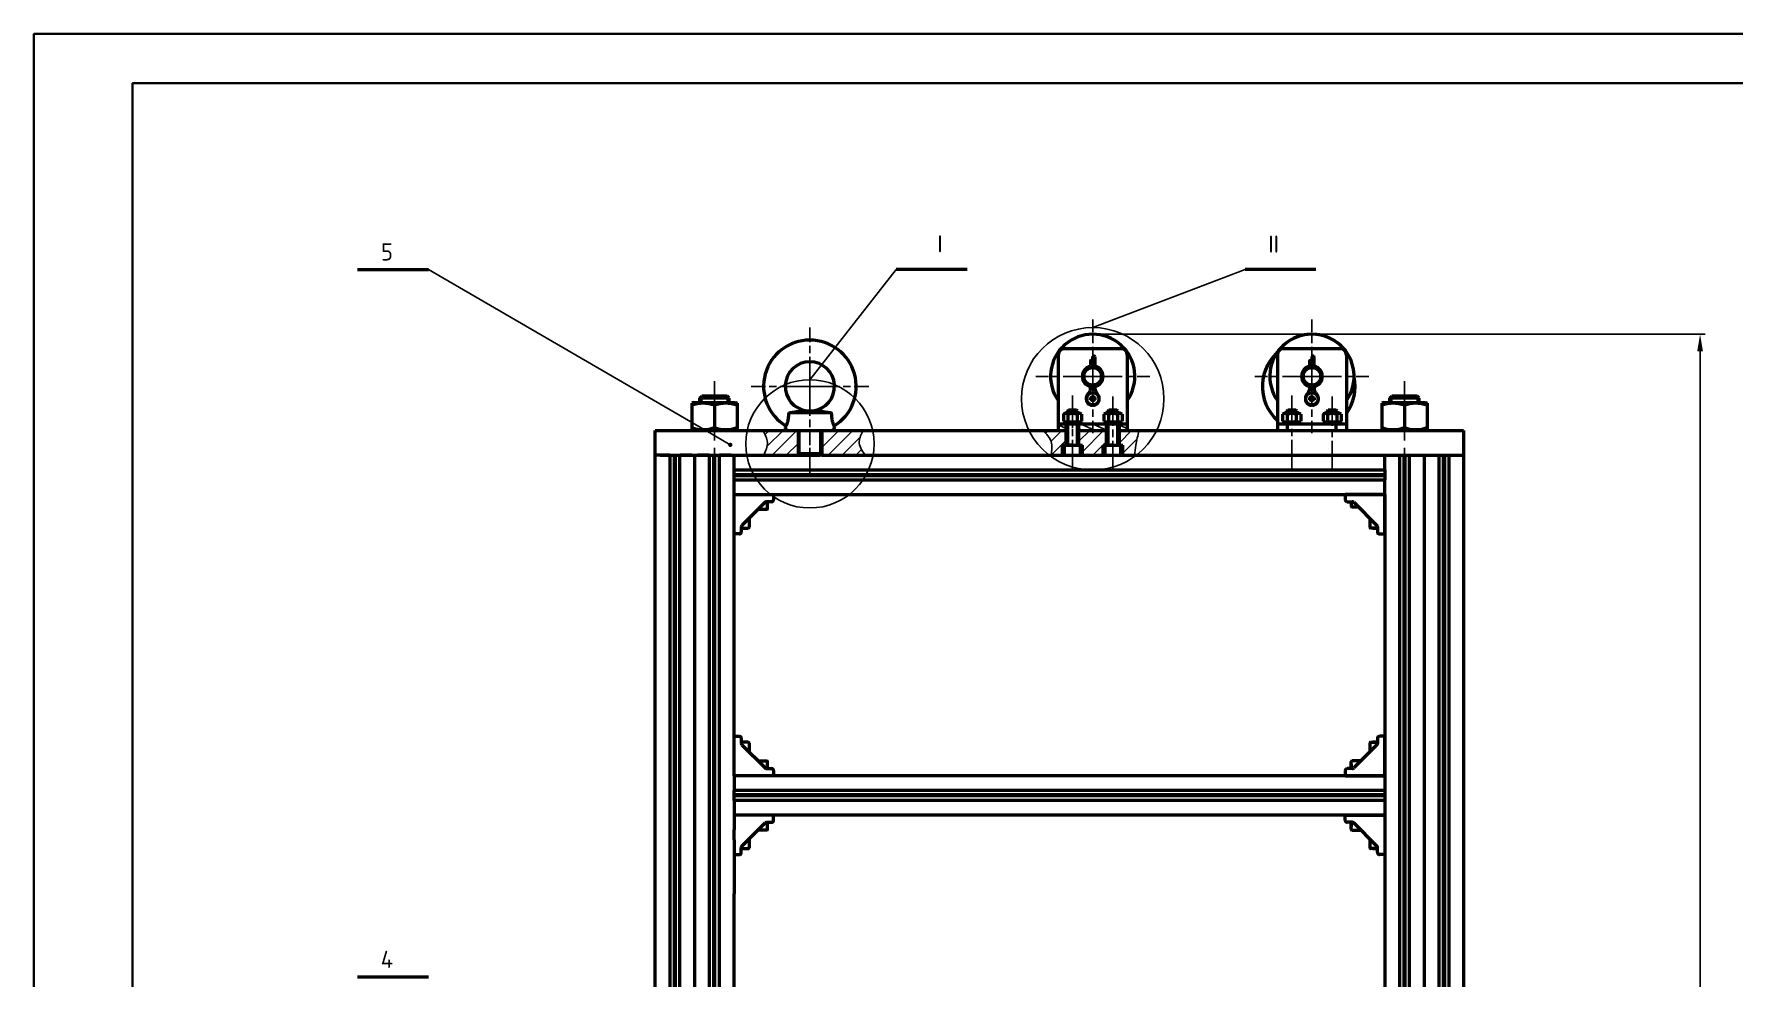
# Model space of a CAD drawing. Header units: millimetres. Extents: x 32504 to 36677, y 41990 to 42879.
# Drawn here: x 33949.6 to 34294.4, y 42677.2 to 42868.6 of the extents above; entities that cross this region are included whole.
import ezdxf

# ---------------------------------------------------------------- set-up
doc = ezdxf.new("R2010")
doc.units = ezdxf.units.MM
doc.linetypes.add('AM_ISO08W050', pattern=[18, 12, -1.5, 3, -1.5])
doc.linetypes.add('AM_ISO08W050x2', pattern=[9, 6, -0.75, 1.5, -0.75])
for name, color, linetype, lineweight in [('AM_0N', 7, 'Continuous', 50), ('AM_4N', 3, 'Continuous', 25), ('AM_5', 3, 'Continuous', 25), ('AM_7N', 4, 'AM_ISO08W050', 25), ('Duong_tam', 4, 'AM_ISO08W050', 25), ('Net_dam', 7, 'Continuous', 50), ('Net_manh', 3, 'Continuous', 25)]:
    doc.layers.add(name, color=color, linetype=linetype, lineweight=lineweight)
doc.styles.add('TCVN', font='tcvn7284-2003i.ttf')
doc.styles.add('TCVN7284', font='tcvn7284-2003i.ttf', dxfattribs={"height": 3.5})
doc.dimstyles.new('TCVN$0', dxfattribs={"dimtxt": 3.5, "dimasz": 3.5, "dimexe": 1, "dimexo": 1, "dimgap": 1.3, "dimtad": 1, "dimdsep": 46, "dimtxsty": 'TCVN', "dimcen": 0, "dimclrd": 3, "dimclre": 3, "dimclrt": 2, "dimadec": 0, "dimazin": 2, "dimtp": 0.1, "dimtm": 0.1, "dimtfac": 0.71, "dimtmove": 0, "dimatfit": 3, "dimfxl": 1, "dimtfill": 1, "dimlwd": 25, "dimlwe": 25, "dimarcsym": 1})
pattern_1 = [(45, (40417.1464, 66832.2228), (-1.41421356, 1.41421356), [])]

# ---------------------------------------------------------------- blocks, each defined once
blk = doc.blocks.new('*D35')
at = {"layer": 'Defpoints', "color": 0, "transparency": 16777216}
for p in [(34164.46, 42807.68), (34287.7, 42807.68), (34257.7, 42372.12)]:
    blk.add_point(p, dxfattribs=at)
at = {"layer": 'Net_dam', "color": 3, "linetype": 'ByBlock', "lineweight": 25, "transparency": 16777216}
for p, q in [((34165.46, 42807.68), (34288.7, 42807.68)), ((34287.7, 42375.62), (34287.7, 42804.18)), ((34258.7, 42372.12), (34288.7, 42372.12))]:
    blk.add_line(p, q, dxfattribs=at)
at = {"layer": 'Net_dam', "color": 3, "transparency": 16777216}
for points in [[(34287.12, 42804.18), (34288.29, 42804.18), (34287.7, 42807.68)], [(34287.12, 42375.62), (34288.29, 42375.62), (34287.7, 42372.12)]]:
    blk.add_solid(points, dxfattribs=at)
at = {"layer": 'Net_dam', "color": 2, "transparency": 16777216, "insert": (34284.65, 42589.9), "char_height": 3.5, "attachment_point": 5, "rotation": 90, "style": 'TCVN', "bg_fill": 3, "box_fill_scale": 1.1, "bg_fill_color": 256, "bg_fill_true_color": 13158600, "bg_fill_transparency": 0}
blk.add_mtext('2180', dxfattribs=at)

msp = doc.modelspace()

# ---------------------------------------------------------------- hatches: boundary and pattern name
at = {"layer": 'AM_5'}
h = msp.add_hatch(color=256, dxfattribs=at)
edge = h.paths.add_edge_path(flags=0)
edge.add_arc((34090.9285, 42785.214), 0.4375, 0, 360)
at = {"layer": 'Net_manh'}
h = msp.add_hatch(dxfattribs=at)
h.set_pattern_fill('_U', color=256, scale=2, angle=45, pattern_type=0)
h.set_pattern_definition(pattern_1)
edge = h.paths.add_edge_path()
edge.add_line((34104.6757, 42783.1216), (34104.6757, 42788.1216))
edge.add_line((34104.6757, 42788.1216), (34097.5529, 42788.1216))
edge.add_spline(control_points=[(34097.5529, 42788.1216), (34097.9855, 42787.3256), (34098.8737, 42785.6914), (34098.1002, 42783.9929), (34097.7034, 42783.1216)], knot_values=[0, 0, 0, 0, 2.56746213, 5.2712963, 5.2712963, 5.2712963, 5.2712963], degree=3, periodic=0)
edge.add_line((34097.7034, 42783.1216), (34104.6757, 42783.1216))
edge = h.paths.add_edge_path()
edge.add_spline(control_points=[(34118.2871, 42783.1216), (34117.6692, 42784.0501), (34116.5722, 42785.6985), (34117.5207, 42787.385), (34117.935, 42788.1216)], knot_values=[0, 0, 0, 0, 3.04588123, 5.40767259, 5.40767259, 5.40767259, 5.40767259], degree=3, periodic=0)
edge.add_line((34117.935, 42788.1216), (34109.4757, 42788.1216))
edge.add_line((34109.4757, 42788.1216), (34109.4757, 42783.1216))
edge.add_line((34109.4757, 42783.1216), (34118.2871, 42783.1216))
h = msp.add_hatch(dxfattribs=at)
h.set_pattern_fill('_U', color=256, scale=2, angle=45, pattern_type=0)
h.set_pattern_definition(pattern_1)
edge = h.paths.add_edge_path()
edge.add_spline(control_points=[(34154.3743, 42788.1216), (34155.0687, 42787.4141), (34156.441, 42786.016), (34156.1705, 42784.0787), (34156.0369, 42783.1216)], knot_values=[0, 0, 0, 0, 2.80604708, 5.54558586, 5.54558586, 5.54558586, 5.54558586], degree=3, periodic=0)
edge.add_line((34156.0369, 42783.1216), (34158.3653, 42783.1216))
edge.add_line((34158.3653, 42783.1216), (34158.3653, 42785.1216))
edge.add_line((34158.3653, 42785.1216), (34159.0653, 42785.1216))
edge.add_line((34159.0653, 42785.1216), (34159.0653, 42788.1216))
edge.add_line((34159.0653, 42788.1216), (34154.3743, 42788.1216))
h.paths.add_polyline_path([(34161.6653, 42788.1216), (34161.6653, 42785.1216), (34162.3707, 42785.1216), (34162.3653, 42783.1216), (34166.5634, 42783.1216), (34166.5634, 42785.1216), (34167.2634, 42785.1216), (34167.2634, 42788.1216)])
edge = h.paths.add_edge_path()
edge.add_spline(control_points=[(34172.9501, 42783.1216), (34173.0297, 42783.7911), (34173.2298, 42785.4748), (34173.6159, 42787.1266), (34173.8485, 42788.1216)], knot_values=[0, 0, 0, 0, 2.02123584, 5.08341335, 5.08341335, 5.08341335, 5.08341335], degree=3, periodic=0)
edge.add_line((34173.8485, 42788.1216), (34169.8634, 42788.1216))
edge.add_line((34169.8634, 42788.1216), (34169.8634, 42785.1216))
edge.add_line((34169.8634, 42785.1216), (34170.5688, 42785.1216))
edge.add_line((34170.5688, 42785.1216), (34170.5634, 42783.1216))
edge.add_line((34170.5634, 42783.1216), (34172.9501, 42783.1216))
h = msp.add_hatch(dxfattribs=at)
h.set_pattern_fill('_U', color=256, angle=336, pattern_type=0)
h.set_pattern_definition([(336, (40416.2058, 66832.2228), (0.406736643, 0.913545458), [])])
h.paths.add_polyline_path([(34159.0653, 42788.1216), (34159.0653, 42789.3916), (34158.2554, 42789.3916), (34157.4697, 42789.3916), (34157.4697, 42788.1216)])
h.paths.add_polyline_path([(34164.4646, 42788.1216), (34164.4646, 42789.3916), (34161.6653, 42789.3916), (34161.6653, 42788.1216)])
h.paths.add_polyline_path([(34164.4646, 42789.3916), (34164.4646, 42788.1216), (34167.2634, 42788.1216), (34167.2634, 42789.3916)])
h.paths.add_polyline_path([(34169.8634, 42789.3916), (34169.8634, 42788.1216), (34171.4595, 42788.1216), (34171.4595, 42789.3916)])

# ---------------------------------------------------------------- linework, layer by layer
at = {"color": 7, "linetype": 'Continuous', "lineweight": 25}
for p, q in [((34157.4697, 42789.4678), (34157.4697, 42788.1216)), ((34171.4595, 42789.4678), (34171.4595, 42788.1216)), ((34201.9497, 42789.4678), (34201.9497, 42788.1216)), ((34215.9395, 42789.4678), (34215.9395, 42788.1216))]:
    msp.add_line(p, q, dxfattribs=at)
at = {"layer": 'AM_0N'}
for p, q in [((34083.4347, 42793.8416), (34083.1047, 42793.6511)), ((34083.1047, 42793.6511), (34083.1047, 42788.3121)), ((34083.4347, 42793.8416), (34091.9747, 42793.8416)), ((34084.7047, 42794.6922), (34085.1341, 42795.1216)), ((34090.7047, 42794.6922), (34084.7047, 42794.6922)), ((34090.2753, 42795.1216), (34085.1341, 42795.1216)), ((34087.7047, 42793.2394), (34087.7047, 42788.7238)), ((34090.7047, 42794.6922), (34090.2753, 42795.1216)), ((34091.9747, 42793.8416), (34092.3047, 42793.6511)), ((34092.3047, 42793.6511), (34092.3047, 42788.3121)), ((34223.4347, 42793.8416), (34223.1047, 42793.6511)), ((34223.1047, 42793.6511), (34223.1047, 42788.3121)), ((34223.4347, 42793.8416), (34231.9747, 42793.8416)), ((34224.7047, 42794.6922), (34225.1341, 42795.1216)), ((34230.7047, 42794.6922), (34224.7047, 42794.6922)), ((34230.2753, 42795.1216), (34225.1341, 42795.1216)), ((34227.7047, 42793.2394), (34227.7047, 42788.7238)), ((34230.7047, 42794.6922), (34230.2753, 42795.1216)), ((34231.9747, 42793.8416), (34232.3047, 42793.6511)), ((34232.3047, 42793.6511), (34232.3047, 42788.3121)), ((34158.5173, 42791.4276), (34158.9053, 42791.6516)), ((34158.5173, 42791.4276), (34158.5173, 42790.0156)), ((34158.5173, 42790.0156), (34158.9053, 42789.7916)), ((34158.8453, 42789.7916), (34158.8453, 42789.3916)), ((34160.1397, 42789.7916), (34158.8453, 42789.7916)), ((34161.8253, 42791.6516), (34158.9053, 42791.6516)), ((34161.8253, 42789.7916), (34158.9053, 42789.7916)), ((34159.3653, 42792.0528), (34159.5494, 42792.2368)), ((34159.3653, 42791.6516), (34159.3653, 42792.0528)), ((34161.3653, 42792.0528), (34159.3653, 42792.0528)), ((34159.4413, 42791.4276), (34159.4413, 42790.0156)), ((34161.1813, 42792.2368), (34159.5494, 42792.2368)), ((34160.2853, 42789.3916), (34160.1397, 42789.7916)), ((34161.8853, 42789.7916), (34160.2997, 42789.7916)), ((34160.4453, 42789.3916), (34160.2997, 42789.7916)), ((34161.3653, 42792.0528), (34161.1813, 42792.2368)), ((34161.2893, 42791.4276), (34161.2893, 42790.0156)), ((34161.3653, 42791.6516), (34161.3653, 42792.0528)), ((34162.2133, 42791.4276), (34161.8253, 42791.6516)), ((34162.2133, 42790.0156), (34161.8253, 42789.7916)), ((34161.8853, 42789.3916), (34161.8853, 42789.7916)), ((34162.2133, 42791.4276), (34162.2133, 42790.0156)), ((34166.7154, 42791.4276), (34167.1034, 42791.6516)), ((34166.7154, 42791.4276), (34166.7154, 42790.0156)), ((34166.7154, 42790.0156), (34167.1034, 42789.7916)), ((34167.0434, 42789.7916), (34167.0434, 42789.3916)), ((34168.3378, 42789.7916), (34167.0434, 42789.7916)), ((34170.0234, 42791.6516), (34167.1034, 42791.6516)), ((34170.0234, 42789.7916), (34167.1034, 42789.7916)), ((34167.5634, 42792.0528), (34167.7475, 42792.2368)), ((34167.5634, 42791.6516), (34167.5634, 42792.0528)), ((34169.5634, 42792.0528), (34167.5634, 42792.0528)), ((34167.6394, 42791.4276), (34167.6394, 42790.0156)), ((34169.3794, 42792.2368), (34167.7475, 42792.2368)), ((34168.4834, 42789.3916), (34168.3378, 42789.7916)), ((34170.0834, 42789.7916), (34168.4978, 42789.7916)), ((34168.6434, 42789.3916), (34168.4978, 42789.7916)), ((34169.5634, 42792.0528), (34169.3794, 42792.2368)), ((34169.4874, 42791.4276), (34169.4874, 42790.0156)), ((34169.5634, 42791.6516), (34169.5634, 42792.0528)), ((34170.4114, 42791.4276), (34170.0234, 42791.6516)), ((34170.4114, 42790.0156), (34170.0234, 42789.7916)), ((34170.0834, 42789.3916), (34170.0834, 42789.7916)), ((34170.4114, 42791.4276), (34170.4114, 42790.0156)), ((34202.9973, 42791.4276), (34203.3853, 42791.6516)), ((34202.9973, 42791.4276), (34202.9973, 42790.0156)), ((34202.9973, 42790.0156), (34203.3853, 42789.7916)), ((34203.3253, 42789.7916), (34203.3253, 42789.3916)), ((34204.6197, 42789.7916), (34203.3253, 42789.7916)), ((34206.3053, 42791.6516), (34203.3853, 42791.6516)), ((34206.3053, 42789.7916), (34203.3853, 42789.7916)), ((34203.8453, 42792.0528), (34204.0294, 42792.2368)), ((34203.8453, 42791.6516), (34203.8453, 42792.0528)), ((34205.8453, 42792.0528), (34203.8453, 42792.0528)), ((34203.9213, 42791.4276), (34203.9213, 42790.0156)), ((34205.6613, 42792.2368), (34204.0294, 42792.2368)), ((34204.7653, 42789.3916), (34204.6197, 42789.7916)), ((34206.3653, 42789.7916), (34204.7797, 42789.7916)), ((34204.9253, 42789.3916), (34204.7797, 42789.7916)), ((34205.8453, 42792.0528), (34205.6613, 42792.2368)), ((34205.7693, 42791.4276), (34205.7693, 42790.0156)), ((34205.8453, 42791.6516), (34205.8453, 42792.0528)), ((34206.6933, 42791.4276), (34206.3053, 42791.6516)), ((34206.6933, 42790.0156), (34206.3053, 42789.7916)), ((34206.3653, 42789.3916), (34206.3653, 42789.7916)), ((34206.6933, 42791.4276), (34206.6933, 42790.0156)), ((34211.1954, 42791.4276), (34211.5834, 42791.6516)), ((34211.1954, 42791.4276), (34211.1954, 42790.0156)), ((34211.1954, 42790.0156), (34211.5834, 42789.7916)), ((34211.5234, 42789.7916), (34211.5234, 42789.3916)), ((34212.8178, 42789.7916), (34211.5234, 42789.7916)), ((34214.5034, 42791.6516), (34211.5834, 42791.6516)), ((34214.5034, 42789.7916), (34211.5834, 42789.7916)), ((34212.0434, 42792.0528), (34212.2275, 42792.2368)), ((34212.0434, 42791.6516), (34212.0434, 42792.0528)), ((34214.0434, 42792.0528), (34212.0434, 42792.0528)), ((34212.1194, 42791.4276), (34212.1194, 42790.0156)), ((34213.8594, 42792.2368), (34212.2275, 42792.2368)), ((34212.9634, 42789.3916), (34212.8178, 42789.7916)), ((34214.5634, 42789.7916), (34212.9778, 42789.7916)), ((34213.1234, 42789.3916), (34212.9778, 42789.7916)), ((34214.0434, 42792.0528), (34213.8594, 42792.2368)), ((34213.9674, 42791.4276), (34213.9674, 42790.0156)), ((34214.0434, 42791.6516), (34214.0434, 42792.0528)), ((34214.8914, 42791.4276), (34214.5034, 42791.6516)), ((34214.8914, 42790.0156), (34214.5034, 42789.7916)), ((34214.5634, 42789.3916), (34214.5634, 42789.7916)), ((34214.8914, 42791.4276), (34214.8914, 42790.0156)), ((34083.1047, 42788.3121), (34083.4347, 42788.1216)), ((34090.7047, 42788.1216), (34083.4347, 42788.1216)), ((34092.3047, 42788.3121), (34091.9747, 42788.1216)), ((34104.6757, 42788.1216), (34104.6757, 42783.1216)), ((34104.6757, 42788.1216), (34109.4757, 42788.1216)), ((34109.4757, 42788.1216), (34109.4757, 42783.1216)), ((34159.1653, 42789.3916), (34158.8453, 42789.3916)), ((34159.3653, 42785.8716), (34159.3653, 42789.3916)), ((34161.8853, 42789.3916), (34160.4453, 42789.3916)), ((34161.3653, 42785.8716), (34161.3653, 42789.3916)), ((34168.4834, 42789.3916), (34167.0434, 42789.3916)), ((34167.5634, 42785.8716), (34167.5634, 42789.3916)), ((34170.0834, 42789.3916), (34168.6434, 42789.3916)), ((34169.5634, 42785.8716), (34169.5634, 42789.3916)), ((34203.6453, 42789.3916), (34203.3253, 42789.3916)), ((34206.3653, 42789.3916), (34204.9253, 42789.3916)), ((34212.9634, 42789.3916), (34211.5234, 42789.3916)), ((34214.5634, 42789.3916), (34213.1234, 42789.3916)), ((34223.1047, 42788.3121), (34223.4347, 42788.1216)), ((34231.9747, 42788.1216), (34223.4347, 42788.1216)), ((34232.3047, 42788.3121), (34231.9747, 42788.1216)), ((34104.6757, 42783.4897), (34105.0438, 42783.1216)), ((34104.6757, 42783.4897), (34109.4757, 42783.4897)), ((34105.0438, 42783.1216), (34109.1077, 42783.1216)), ((34109.4757, 42783.4897), (34109.1077, 42783.1216)), ((34158.7653, 42783.3216), (34158.7653, 42785.1216)), ((34158.7653, 42785.1216), (34159.3653, 42785.1216)), ((34158.7653, 42783.3216), (34158.7653, 42785.1216)), ((34158.7653, 42785.1216), (34159.3653, 42785.1216)), ((34158.9653, 42783.1216), (34161.7653, 42783.1216)), ((34158.9653, 42783.1216), (34161.7653, 42783.1216)), ((34159.3653, 42785.6876), (34159.3653, 42785.8716)), ((34159.3653, 42785.1216), (34159.3653, 42785.6876)), ((34159.3653, 42785.1216), (34161.3653, 42785.1216)), ((34159.3653, 42785.1216), (34161.3653, 42785.1216)), ((34161.3653, 42785.6876), (34161.3653, 42785.8716)), ((34161.3653, 42785.1216), (34161.3653, 42785.6876)), ((34161.3653, 42785.1216), (34161.9653, 42785.1216)), ((34161.3653, 42785.1216), (34161.9653, 42785.1216)), ((34161.5653, 42785.1216), (34162.3707, 42785.1216)), ((34161.9653, 42783.3216), (34161.9653, 42785.1216)), ((34161.9653, 42783.3216), (34161.9653, 42785.1216)), ((34166.9634, 42783.3216), (34166.9634, 42785.1216)), ((34166.9634, 42785.1216), (34167.5634, 42785.1216)), ((34166.9634, 42783.3216), (34166.9634, 42785.1216)), ((34166.9634, 42785.1216), (34167.5634, 42785.1216)), ((34167.1634, 42783.1216), (34169.9634, 42783.1216)), ((34167.1634, 42783.1216), (34169.9634, 42783.1216)), ((34167.5634, 42785.6876), (34167.5634, 42785.8716)), ((34167.5634, 42785.1216), (34167.5634, 42785.6876)), ((34167.5634, 42785.1216), (34169.5634, 42785.1216)), ((34167.5634, 42785.1216), (34169.5634, 42785.1216)), ((34169.5634, 42785.6876), (34169.5634, 42785.8716)), ((34169.5634, 42785.1216), (34169.5634, 42785.6876)), ((34169.5634, 42785.1216), (34170.1634, 42785.1216)), ((34169.5634, 42785.1216), (34170.1634, 42785.1216)), ((34169.7634, 42785.1216), (34170.5688, 42785.1216)), ((34169.7634, 42785.1216), (34170.5688, 42785.1216)), ((34170.1634, 42783.3216), (34170.1634, 42785.1216)), ((34170.1634, 42783.3216), (34170.1634, 42785.1216))]:
    msp.add_line(p, q, dxfattribs=at)
for centre, radius, start, end in [((34085.4047, 42787.0199), 6.6312, 69.705445, 110.294555), ((34090.0047, 42787.0199), 6.6312, 69.705445, 110.294555), ((34225.4047, 42787.0199), 6.6312, 69.705445, 110.294555), ((34230.0047, 42787.0199), 6.6312, 69.705445, 110.294555), ((34158.9793, 42790.7538), 0.8169, 55.561531, 115.561531), ((34158.9793, 42790.6894), 0.8169, 244.438469, 304.438469), ((34160.3653, 42788.5178), 3.053, 72.383031, 107.616969), ((34160.3653, 42792.9255), 3.053, 252.383031, 287.616969), ((34161.7513, 42790.7538), 0.8169, 64.438469, 124.438469), ((34161.7513, 42790.6894), 0.8169, 235.561531, 295.561531), ((34167.1774, 42790.7538), 0.8169, 55.561531, 115.561531), ((34167.1774, 42790.6894), 0.8169, 244.438469, 304.438469), ((34168.5634, 42788.5178), 3.053, 72.383031, 107.616969), ((34168.5634, 42792.9255), 3.053, 252.383031, 287.616969), ((34169.9494, 42790.7538), 0.8169, 64.438469, 124.438469), ((34169.9494, 42790.6894), 0.8169, 235.561531, 295.561531), ((34203.4593, 42790.7538), 0.8169, 55.561531, 115.561531), ((34203.4593, 42790.6894), 0.8169, 244.438469, 304.438469), ((34204.8453, 42788.5178), 3.053, 72.383031, 107.616969), ((34204.8453, 42792.9255), 3.053, 252.383031, 287.616969), ((34206.2313, 42790.7538), 0.8169, 64.438469, 124.438469), ((34206.2313, 42790.6894), 0.8169, 235.561531, 295.561531), ((34211.6574, 42790.7538), 0.8169, 55.561531, 115.561531), ((34211.6574, 42790.6894), 0.8169, 244.438469, 304.438469), ((34213.0434, 42788.5178), 3.053, 72.383031, 107.616969), ((34213.0434, 42792.9255), 3.053, 252.383031, 287.616969), ((34214.4294, 42790.7538), 0.8169, 64.438469, 124.438469), ((34214.4294, 42790.6894), 0.8169, 235.561531, 295.561531), ((34085.4047, 42794.9433), 6.6312, 249.705445, 290.294555), ((34090.0047, 42794.9433), 6.6312, 249.705445, 290.294555), ((34225.4047, 42794.9433), 6.6312, 249.705445, 290.294555), ((34230.0047, 42794.9433), 6.6312, 249.705445, 290.294555), ((34158.9653, 42783.3216), 0.2, 180, 270), ((34158.9653, 42783.3216), 0.2, 180, 270), ((34161.7653, 42783.3216), 0.2, 270, 0), ((34161.7653, 42783.3216), 0.2, 270, 0), ((34167.1634, 42783.3216), 0.2, 180, 270), ((34167.1634, 42783.3216), 0.2, 180, 270), ((34169.9634, 42783.3216), 0.2, 270, 0), ((34169.9634, 42783.3216), 0.2, 270, 0)]:
    msp.add_arc(centre, radius, start, end, dxfattribs=at)
at = {"layer": 'AM_4N'}
for p, q in [((34085.1341, 42795.1216), (34085.1341, 42793.8416)), ((34090.2753, 42795.1216), (34090.2753, 42793.8416)), ((34225.1341, 42795.1216), (34225.1341, 42793.8416)), ((34230.2753, 42795.1216), (34230.2753, 42793.8416)), ((34159.5494, 42792.2368), (34159.5494, 42791.6516)), ((34161.1813, 42792.2368), (34161.1813, 42791.6516)), ((34167.7475, 42792.2368), (34167.7475, 42791.6516)), ((34169.3794, 42792.2368), (34169.3794, 42791.6516)), ((34204.0294, 42792.2368), (34204.0294, 42791.6516)), ((34205.6613, 42792.2368), (34205.6613, 42791.6516)), ((34212.2275, 42792.2368), (34212.2275, 42791.6516)), ((34213.8594, 42792.2368), (34213.8594, 42791.6516)), ((34105.0438, 42783.1216), (34105.0438, 42788.1216)), ((34109.1077, 42783.1216), (34109.1077, 42788.1216)), ((34159.5494, 42789.3916), (34159.5494, 42785.1216)), ((34161.1813, 42789.3916), (34161.1813, 42785.1216)), ((34167.7475, 42789.3916), (34167.7475, 42785.1216)), ((34169.3794, 42789.3916), (34169.3794, 42785.1216))]:
    msp.add_line(p, q, dxfattribs=at)
at = {"layer": 'AM_5', "color": 3}
msp.add_line((34029.6783, 42820.8014), (34015.2965, 42820.8014), dxfattribs=at)
at = {"layer": 'AM_5'}
for p, q in [((34029.6783, 42820.8014), (34087.9022, 42786.9724)), ((34107.0757, 42798.4293), (34124.5956, 42820.8014)), ((34090.5502, 42785.4338), (34087.9022, 42786.9724))]:
    msp.add_line(p, q, dxfattribs=at)
at = {"layer": 'AM_7N', "linetype": 'AM_ISO08W050x2'}
msp.add_line((34160.3653, 42790.2764), (34160.3653, 42788.6764), dxfattribs=at)
at = {"layer": 'Duong_tam', "linetype": 'AM_ISO08W050x2'}
for p, q in [((34208.9446, 42799.1198), (34208.9446, 42810.6776)), ((34107.0757, 42797.079), (34107.0757, 42809.0133)), ((34107.0757, 42797.079), (34095.1414, 42797.079)), ((34107.0757, 42797.079), (34119.0101, 42797.079)), ((34107.0757, 42797.079), (34107.0757, 42785.1446)), ((34208.9446, 42799.1198), (34220.5024, 42799.1198)), ((34160.3653, 42795.2368), (34160.3653, 42780.1216)), ((34168.5634, 42795.0528), (34168.5634, 42780.1216)), ((34204.8453, 42795.2368), (34204.8453, 42780.1216)), ((34213.0434, 42795.0528), (34213.0434, 42780.1216)), ((34107.0757, 42778.6216), (34107.0757, 42784.679))]:
    msp.add_line(p, q, dxfattribs=at)
at = {"layer": 'Duong_tam'}
for p, q in [((34087.7047, 42798.1216), (34087.7047, 42372.1216)), ((34227.7047, 42372.1216), (34227.7047, 42798.1216))]:
    msp.add_line(p, q, dxfattribs=at)
at = {"layer": 'Net_dam'}
for p, q in [((34029.6783, 42820.7746), (34015.3045, 42820.7746)), ((34138.9695, 42820.8014), (34124.5956, 42820.8014)), ((34209.7468, 42820.8014), (34195.373, 42820.8014)), ((34157.4697, 42803.4378), (34157.4697, 42789.4678)), ((34170.1895, 42804.7078), (34158.7397, 42804.7078)), ((34171.4595, 42803.4378), (34171.4595, 42788.1216)), ((34201.9497, 42803.4378), (34201.9497, 42789.4678)), ((34214.6695, 42804.7078), (34203.2197, 42804.7078)), ((34215.9395, 42803.4378), (34215.9395, 42789.4678)), ((34164.0785, 42802.3456), (34163.982, 42802.2491)), ((34163.982, 42802.2491), (34163.982, 42801.0701)), ((34164.4519, 42802.2491), (34164.4519, 42802.3456)), ((34164.4519, 42802.2491), (34164.4519, 42801.1497)), ((34164.4773, 42803.2092), (34164.4773, 42803.1127)), ((34164.4773, 42801.122), (34164.4773, 42803.1127)), ((34164.9472, 42803.1127), (34164.8507, 42803.2092)), ((34164.9472, 42801.0611), (34164.9472, 42803.1127)), ((34208.5585, 42802.3456), (34208.462, 42802.2491)), ((34208.462, 42802.2491), (34208.462, 42801.0701)), ((34208.9319, 42802.2491), (34208.9319, 42802.3456)), ((34208.9319, 42802.2491), (34208.9319, 42801.1497)), ((34208.9573, 42803.2092), (34208.9573, 42803.1127)), ((34208.9573, 42801.122), (34208.9573, 42803.1127)), ((34209.4272, 42803.1127), (34209.3307, 42803.2092)), ((34209.4272, 42801.0611), (34209.4272, 42803.1127)), ((34084.7047, 42794.6922), (34084.7047, 42793.8416)), ((34084.7047, 42794.6922), (34084.7047, 42793.8416)), ((34090.2753, 42795.1216), (34085.1341, 42795.1216)), ((34090.2753, 42795.1216), (34085.1341, 42795.1216)), ((34090.7047, 42793.8416), (34090.7047, 42794.6922)), ((34090.7047, 42793.8416), (34090.7047, 42794.6922)), ((34164.0303, 42794.824), (34164.4646, 42795.0748)), ((34164.0303, 42794.3225), (34164.0303, 42794.824)), ((34164.4646, 42794.0717), (34164.0303, 42794.3225)), ((34164.4646, 42795.0748), (34164.899, 42794.824)), ((34164.899, 42794.3225), (34164.4646, 42794.0717)), ((34164.899, 42794.824), (34164.899, 42794.3225)), ((34208.5103, 42794.824), (34208.9446, 42795.0748)), ((34208.5103, 42794.3225), (34208.5103, 42794.824)), ((34208.9446, 42794.0717), (34208.5103, 42794.3225)), ((34208.9446, 42795.0748), (34209.379, 42794.824)), ((34209.379, 42794.3225), (34208.9446, 42794.0717)), ((34209.379, 42794.824), (34209.379, 42794.3225)), ((34224.7047, 42794.6922), (34224.7047, 42793.8416)), ((34224.7047, 42794.6922), (34224.7047, 42793.8416)), ((34224.7047, 42794.6922), (34224.7047, 42793.8416)), ((34230.2753, 42795.1216), (34225.1341, 42795.1216)), ((34230.2753, 42795.1216), (34225.1341, 42795.1216)), ((34230.2753, 42795.1216), (34225.1341, 42795.1216)), ((34230.7047, 42793.8416), (34230.7047, 42794.6922)), ((34230.7047, 42793.8416), (34230.7047, 42794.6922)), ((34230.7047, 42793.8416), (34230.7047, 42794.6922)), ((34103.1155, 42791.7741), (34111.1285, 42791.7741)), ((34075.7047, 42783.1216), (34075.7047, 42788.1216)), ((34075.7047, 42788.1216), (34076.7047, 42788.1216)), ((34076.7047, 42788.1216), (34159.1653, 42788.1216)), ((34102.0929, 42788.8103), (34102.0911, 42788.7366)), ((34112.0603, 42788.7366), (34112.0584, 42788.813)), ((34148.1136, 42788.1216), (34148.2136, 42788.1216)), ((34150.3136, 42788.1216), (34150.2136, 42788.1216)), ((34150.3136, 42788.1216), (34159.3653, 42788.1216)), ((34157.4697, 42789.4678), (34157.4697, 42788.1216)), ((34171.4595, 42789.3916), (34157.4697, 42789.3916)), ((34157.4697, 42789.3154), (34157.4697, 42788.1978)), ((34159.5254, 42789.3916), (34158.3316, 42789.3916)), ((34159.5254, 42789.3916), (34158.3316, 42789.3916)), ((34159.0653, 42785.1216), (34159.0653, 42789.3916)), ((34171.4595, 42789.3916), (34159.2538, 42789.3916)), ((34161.3653, 42788.1216), (34167.5634, 42788.1216)), ((34161.6653, 42785.1216), (34161.6653, 42789.3916)), ((34167.7235, 42789.3916), (34166.5297, 42789.3916)), ((34167.7235, 42789.3916), (34166.5297, 42789.3916)), ((34169.5634, 42788.1216), (34238.7047, 42788.1216)), ((34171.4595, 42789.4678), (34171.4595, 42788.1216)), ((34171.4595, 42789.3154), (34171.4595, 42789.1216)), ((34171.4595, 42789.3154), (34171.4595, 42788.1978)), ((34201.9497, 42789.4678), (34201.9497, 42788.1216)), ((34215.9395, 42789.3916), (34201.9497, 42789.3916)), ((34201.9497, 42789.3154), (34201.9497, 42788.1978)), ((34204.0054, 42789.3916), (34202.8116, 42789.3916)), ((34204.0054, 42789.3916), (34202.8116, 42789.3916)), ((34204.0054, 42789.3916), (34202.8116, 42789.3916)), ((34204.0054, 42789.3916), (34202.8116, 42789.3916)), ((34215.9395, 42789.3916), (34203.7338, 42789.3916)), ((34204.0054, 42788.1216), (34204.0054, 42789.3916)), ((34212.2035, 42789.3916), (34211.0097, 42789.3916)), ((34212.2035, 42789.3916), (34211.0097, 42789.3916)), ((34213.8838, 42788.1216), (34213.8838, 42789.3916)), ((34215.9395, 42789.4678), (34215.9395, 42788.1216)), ((34215.9395, 42789.3154), (34215.9395, 42788.1978)), ((34238.7047, 42788.1216), (34239.7047, 42788.1216)), ((34239.7047, 42788.1216), (34239.7047, 42783.1216)), ((34075.7047, 42385.1216), (34075.7047, 42783.1216)), ((34076.3047, 42783.1216), (34075.7047, 42783.1216)), ((34078.6447, 42783.1216), (34076.3047, 42783.1216)), ((34076.7047, 42783.1216), (34104.6757, 42783.1216)), ((34078.7047, 42385.1216), (34078.7047, 42783.1216)), ((34079.6008, 42385.1216), (34079.6008, 42783.1216)), ((34079.7047, 42385.1216), (34079.7047, 42783.1216)), ((34079.8086, 42385.1216), (34079.8086, 42783.1216)), ((34080.7047, 42385.1216), (34080.7047, 42783.1216)), ((34083.1047, 42783.1216), (34080.7647, 42783.1216)), ((34083.7047, 42385.1216), (34083.7047, 42783.1216)), ((34086.6447, 42783.1216), (34084.3047, 42783.1216)), ((34086.7047, 42385.1216), (34086.7047, 42783.1216)), ((34087.6008, 42385.1216), (34087.6008, 42783.1216)), ((34087.7047, 42385.1216), (34087.7047, 42783.1216)), ((34087.8086, 42385.1216), (34087.8086, 42783.1216)), ((34088.7047, 42385.1216), (34088.7047, 42783.1216)), ((34091.1047, 42783.1216), (34088.7647, 42783.1216)), ((34091.7047, 42782.5216), (34091.7047, 42783.1216)), ((34104.6757, 42783.1216), (34105.0438, 42783.1216)), ((34109.4757, 42783.1216), (34109.1077, 42783.1216)), ((34109.4757, 42783.1216), (34210.6927, 42783.1216)), ((34158.3653, 42783.1216), (34158.3653, 42785.1216)), ((34158.3653, 42785.1216), (34159.1653, 42785.1216)), ((34160.3653, 42785.1216), (34159.1653, 42785.1216)), ((34160.3653, 42785.1216), (34161.5653, 42785.1216)), ((34162.3653, 42783.1216), (34162.3707, 42785.1216)), ((34166.5634, 42783.1216), (34166.5634, 42785.1216)), ((34166.5634, 42785.1216), (34167.3634, 42785.1216)), ((34166.5634, 42783.1216), (34166.5634, 42785.1216)), ((34166.5634, 42785.1216), (34167.3634, 42785.1216)), ((34168.5634, 42785.1216), (34167.3634, 42785.1216)), ((34168.5634, 42785.1216), (34169.7634, 42785.1216)), ((34170.5634, 42783.1216), (34170.5688, 42785.1216)), ((34170.5634, 42783.1216), (34170.5688, 42785.1216)), ((34210.6927, 42783.1216), (34231.6708, 42783.1216)), ((34223.7047, 42782.5216), (34223.7047, 42783.1216)), ((34224.3047, 42783.1216), (34226.6447, 42783.1216)), ((34226.7047, 42783.1216), (34226.7047, 42385.1216)), ((34227.6008, 42783.1216), (34227.6008, 42385.1216)), ((34227.7047, 42783.1216), (34227.7047, 42385.1216)), ((34227.8086, 42783.1216), (34227.8086, 42385.1216)), ((34228.7047, 42783.1216), (34228.7047, 42385.1216)), ((34228.7647, 42783.1216), (34231.1047, 42783.1216)), ((34231.6708, 42783.1216), (34234.7047, 42783.1216)), ((34231.7047, 42783.1216), (34231.7047, 42385.1216)), ((34234.7047, 42783.1216), (34234.7047, 42385.1216)), ((34234.7047, 42783.1216), (34236.7047, 42783.1216)), ((34235.6008, 42783.1216), (34235.6008, 42394.8772)), ((34235.7047, 42783.1216), (34235.7047, 42394.8707)), ((34235.8086, 42783.1216), (34235.8086, 42394.864)), ((34236.7047, 42783.1216), (34236.7047, 42385.1216)), ((34236.7047, 42783.1216), (34239.1047, 42783.1216)), ((34239.1047, 42783.1216), (34239.7047, 42783.1216)), ((34239.7047, 42783.1216), (34239.7047, 42385.1216)), ((34091.7047, 42780.1816), (34091.7047, 42782.5216)), ((34091.7047, 42780.1216), (34091.7047, 42780.1816)), ((34091.7047, 42780.1216), (34223.7047, 42780.1216)), ((34091.7047, 42778.1216), (34091.7047, 42780.1216)), ((34091.7047, 42779.2255), (34223.7047, 42779.2255)), ((34223.7047, 42780.1816), (34223.7047, 42782.5216)), ((34223.7047, 42780.1216), (34223.7047, 42780.1816)), ((34223.7047, 42780.1216), (34223.7047, 42778.1216)), ((34091.7047, 42779.1216), (34223.7047, 42779.1216)), ((34091.7047, 42779.0177), (34223.7047, 42779.0177)), ((34091.7047, 42778.1216), (34223.7047, 42778.1216)), ((34091.7047, 42778.0616), (34091.7047, 42778.1216)), ((34091.7047, 42775.7216), (34091.7047, 42778.0616)), ((34223.7047, 42778.0616), (34223.7047, 42778.1216)), ((34223.7047, 42775.7216), (34223.7047, 42778.0616)), ((34091.7047, 42775.1216), (34091.7047, 42775.7216)), ((34091.7047, 42767.1216), (34091.7047, 42775.1216)), ((34091.7047, 42775.1216), (34099.7047, 42775.1216)), ((34091.7047, 42775.1216), (34223.7047, 42775.1216)), ((34091.7047, 42718.04), (34091.7047, 42775.1216)), ((34097.9875, 42773.5445), (34093.2818, 42768.8388)), ((34099.3047, 42773.6616), (34098.2704, 42773.6616)), ((34098.5047, 42772.7216), (34098.5047, 42773.6616)), ((34098.5047, 42772.2616), (34098.5047, 42773.6616)), ((34099.7047, 42775.1216), (34099.7047, 42774.0616)), ((34156.8745, 42775.1216), (34158.1145, 42775.1216)), ((34215.7047, 42775.1216), (34215.7047, 42774.0616)), ((34223.7047, 42775.1216), (34215.7047, 42775.1216)), ((34216.1047, 42773.6616), (34217.139, 42773.6616)), ((34216.9353, 42773.6616), (34216.9353, 42772.7216)), ((34218.4353, 42772.5616), (34217.0953, 42772.5616)), ((34217.4218, 42773.5445), (34222.1275, 42768.8388)), ((34223.7047, 42775.1216), (34223.7047, 42775.7216)), ((34223.7047, 42767.1216), (34223.7047, 42775.1216)), ((34223.7047, 42775.1216), (34223.7047, 42718.04)), ((34094.7247, 42770.2816), (34094.7247, 42768.4816)), ((34098.3447, 42772.1016), (34096.5447, 42772.1016)), ((34220.6847, 42770.2816), (34220.6847, 42768.4816)), ((34092.7647, 42767.1216), (34091.7047, 42767.1216)), ((34093.1647, 42768.5559), (34093.1647, 42767.5216)), ((34093.1647, 42768.3216), (34094.1047, 42768.3216)), ((34093.1647, 42768.3216), (34094.5647, 42768.3216)), ((34222.2447, 42768.3216), (34220.8447, 42768.3216)), ((34221.3047, 42768.3216), (34222.2447, 42768.3216)), ((34222.2447, 42768.5559), (34222.2447, 42767.5216)), ((34222.6447, 42767.1216), (34223.7047, 42767.1216)), ((34091.7047, 42726.04), (34092.7647, 42726.04)), ((34091.7047, 42718.04), (34091.7047, 42726.04)), ((34093.1647, 42725.64), (34093.1647, 42724.6057)), ((34094.1047, 42724.84), (34093.1647, 42724.84)), ((34094.5647, 42724.84), (34093.1647, 42724.84)), ((34093.2818, 42724.3229), (34097.9875, 42719.6172)), ((34094.7247, 42724.68), (34094.7247, 42722.88)), ((34222.1275, 42724.3229), (34217.4218, 42719.6172)), ((34220.6847, 42724.68), (34220.6847, 42722.88)), ((34220.8447, 42724.84), (34222.2447, 42724.84)), ((34222.2141, 42724.84), (34221.2741, 42724.84)), ((34222.2447, 42725.64), (34222.2447, 42724.6057)), ((34223.7047, 42726.04), (34222.6447, 42726.04)), ((34223.7047, 42718.04), (34223.7047, 42726.04)), ((34096.5447, 42721.06), (34098.3447, 42721.06)), ((34098.5047, 42719.5), (34098.5047, 42720.9)), ((34216.9353, 42719.5), (34216.9353, 42720.9)), ((34218.8953, 42721.06), (34217.0953, 42721.06)), ((34099.7047, 42718.04), (34091.7047, 42718.04)), ((34223.7047, 42718.04), (34091.7047, 42718.04)), ((34091.7047, 42718.04), (34091.7047, 42717.44)), ((34091.7047, 42717.44), (34091.7047, 42715.1)), ((34098.2704, 42719.5), (34099.3047, 42719.5)), ((34098.5047, 42719.5), (34098.5047, 42720.44)), ((34099.7047, 42719.1), (34099.7047, 42718.04)), ((34215.7047, 42718.04), (34223.7047, 42718.04)), ((34217.139, 42719.5), (34216.1047, 42719.5)), ((34216.9353, 42720.44), (34216.9353, 42719.5)), ((34223.7047, 42718.04), (34223.7047, 42717.44)), ((34223.7047, 42717.44), (34223.7047, 42715.1)), ((34091.7047, 42715.1), (34091.7047, 42715.04)), ((34223.7047, 42715.04), (34091.7047, 42715.04)), ((34091.7047, 42713.04), (34091.7047, 42715.04)), ((34223.7047, 42714.144), (34091.7047, 42714.144)), ((34223.7047, 42714.04), (34091.7047, 42714.04)), ((34223.7047, 42713.9361), (34091.7047, 42713.9361)), ((34223.7047, 42715.1), (34223.7047, 42715.04)), ((34223.7047, 42715.04), (34223.7047, 42713.04)), ((34223.7047, 42713.04), (34091.7047, 42713.04)), ((34091.7047, 42713.04), (34091.7047, 42712.98)), ((34091.7047, 42712.98), (34091.7047, 42707.1)), ((34223.7047, 42713.04), (34223.7047, 42712.98)), ((34223.7047, 42712.98), (34223.7047, 42707.1)), ((34099.7047, 42710.04), (34091.7047, 42710.04)), ((34091.7047, 42707.1), (34091.7047, 42707.04)), ((34091.7047, 42705.04), (34091.7047, 42707.04)), ((34093.2818, 42703.7572), (34097.9875, 42708.4629)), ((34098.3447, 42707.02), (34096.5447, 42707.02)), ((34098.2704, 42708.58), (34099.3047, 42708.58)), ((34098.5047, 42707.64), (34098.5047, 42708.58)), ((34098.5047, 42707.18), (34098.5047, 42708.58)), ((34099.7047, 42708.98), (34099.7047, 42710.04)), ((34215.7047, 42708.98), (34215.7047, 42710.04)), ((34215.7047, 42710.04), (34223.7047, 42710.04)), ((34217.139, 42708.58), (34216.1047, 42708.58)), ((34216.9047, 42708.58), (34216.9047, 42707.64)), ((34216.9047, 42707.18), (34216.9047, 42708.58)), ((34217.0647, 42707.02), (34218.8647, 42707.02)), ((34222.1275, 42703.7572), (34217.4218, 42708.4629)), ((34223.7047, 42707.1), (34223.7047, 42707.04)), ((34223.7047, 42707.04), (34223.7047, 42705.04)), ((34091.7047, 42705.04), (34091.7047, 42704.98)), ((34091.7047, 42704.98), (34091.7047, 42702.64)), ((34093.1647, 42702.44), (34093.1647, 42703.4744)), ((34094.7247, 42705.2), (34094.7247, 42703.4)), ((34220.6847, 42705.2), (34220.6847, 42703.4)), ((34222.2447, 42702.44), (34222.2447, 42703.4744)), ((34223.7047, 42705.04), (34223.7047, 42704.98)), ((34223.7047, 42704.98), (34223.7047, 42702.64)), ((34091.7047, 42702.64), (34091.7047, 42702.04)), ((34091.7047, 42702.04), (34092.7647, 42702.04)), ((34091.7047, 42702.04), (34091.7047, 42694.04)), ((34093.1647, 42703.24), (34094.1047, 42703.24)), ((34093.1647, 42703.24), (34094.5647, 42703.24)), ((34222.2447, 42703.24), (34220.8447, 42703.24)), ((34221.3047, 42703.24), (34222.2447, 42703.24)), ((34223.7047, 42702.04), (34222.6447, 42702.04)), ((34223.7047, 42702.64), (34223.7047, 42702.04)), ((34223.7047, 42702.04), (34223.7047, 42694.04)), ((34091.7047, 42638.04), (34091.7047, 42694.04)), ((34223.7047, 42694.04), (34223.7047, 42638.04)), ((34029.6783, 42677.1714), (34015.3045, 42677.1714))]:
    msp.add_line(p, q, dxfattribs=at)
at = {"layer": 'Net_dam', "lineweight": 35}
msp.add_lwpolyline([(33969.6398, 42037.6315), (33969.6398, 42858.6315), (35128.6398, 42858.6315), (35128.6398, 42037.6315)], close=True, dxfattribs=at)
at = {"layer": 'Net_dam'}
for centre, radius in [((34164.4646, 42799.1198), 2.032), ((34164.4646, 42799.1198), 1.778), ((34208.9446, 42799.1198), 2.032), ((34208.9446, 42799.1198), 1.778), ((34164.4646, 42794.5732), 1.2395), ((34208.9446, 42794.5732), 1.2395)]:
    msp.add_circle(centre, radius, dxfattribs=at)
for centre, radius, start, end in [((34164.4646, 42799.1198), 8.5577, 324.822867, 215.177133), ((34208.9446, 42799.1198), 8.5577, 324.822867, 215.177133), ((34208.9446, 42799.1198), 8.5577, 324.822867, 215.177133), ((34208.9446, 42799.1198), 8.5577, 40.096136, 139.903864), ((34107.0757, 42797.079), 9.4, 301.245258, 238.99935), ((34158.7397, 42803.4378), 1.27, 90, 180), ((34170.1895, 42803.4378), 1.27, 0, 90), ((34208.2927, 42797.079), 9.4, 127.880835, 227.562325), ((34203.2197, 42803.4378), 1.27, 90, 180), ((34214.6695, 42803.4378), 1.27, 0, 90), ((34107.0757, 42797.079), 5, 276.75655, 263.24061), ((34164.4646, 42799.1198), 2.1082, 103.411627, 256.733076), ((34164.4646, 42799.1198), 2.1082, 283.447352, 76.527404), ((34208.9446, 42799.1198), 2.1082, 103.411627, 256.733076), ((34208.9446, 42799.1198), 2.1082, 283.447352, 76.527404), ((34208.2927, 42797.079), 9.4, 324.437798, 11.592224), ((34102.6909, 42788.7216), 0.6, 178.567904, 270), ((34111.4605, 42788.7216), 0.6, 270, 1.432096), ((34171.3833, 42789.3154), 0.0762, 0, 90), ((34171.3833, 42789.3154), 0.0762, 0, 90), ((34202.0259, 42788.1978), 0.0762, 180, 270), ((34215.8633, 42788.1978), 0.0762, 270, 0), ((34098.2704, 42773.2616), 0.4, 90, 135), ((34099.3047, 42774.0616), 0.4, 270, 0), ((34216.1047, 42774.0616), 0.4, 180, 270), ((34217.0953, 42772.7216), 0.16, 180, 270), ((34217.139, 42773.2616), 0.4, 45, 90), ((34098.3447, 42772.2616), 0.16, 270, 0), ((34092.7647, 42767.5216), 0.4, 270, 0), ((34093.5647, 42768.5559), 0.4, 135, 180), ((34094.5647, 42768.4816), 0.16, 270, 0), ((34220.8447, 42768.4816), 0.16, 180, 270), ((34221.8447, 42768.5559), 0.4, 0, 45), ((34222.6447, 42767.5216), 0.4, 180, 270), ((34092.7647, 42725.64), 0.4, 0, 90), ((34093.5647, 42724.6057), 0.4, 180, 225), ((34094.5647, 42724.68), 0.16, 0, 90), ((34220.8447, 42724.68), 0.16, 90, 180), ((34221.8447, 42724.6057), 0.4, 315, 0), ((34222.6447, 42725.64), 0.4, 90, 180), ((34098.3447, 42720.9), 0.16, 0, 90), ((34217.0953, 42720.9), 0.16, 90, 180), ((34098.2704, 42719.9), 0.4, 225, 270), ((34099.3047, 42719.1), 0.4, 0, 90), ((34217.139, 42719.9), 0.4, 270, 315), ((34098.2704, 42708.18), 0.4, 90, 135), ((34098.3447, 42707.18), 0.16, 270, 0), ((34099.3047, 42708.98), 0.4, 270, 0), ((34216.1047, 42708.98), 0.4, 180, 270), ((34217.0647, 42707.18), 0.16, 180, 270), ((34217.139, 42708.18), 0.4, 45, 90), ((34093.5647, 42703.4744), 0.4, 135, 180), ((34094.5647, 42703.4), 0.16, 270, 0), ((34220.8447, 42703.4), 0.16, 180, 270), ((34221.8447, 42703.4744), 0.4, 0, 45), ((34092.7647, 42702.44), 0.4, 270, 0), ((34222.6447, 42702.44), 0.4, 180, 270)]:
    msp.add_arc(centre, radius, start, end, dxfattribs=at)
for points, knots in [([(34163.982, 42802.2491), (34163.982, 42802.2491), (34163.9701, 42802.2491), (34164.012, 42802.2491), (34164.1095, 42802.2491), (34164.2677, 42802.2491), (34164.3904, 42802.2491), (34164.4519, 42802.2491)], [0, 0, 0, 0, 0.00004431, 0.25008142, 0.49990359, 0.74961347, 1, 1, 1, 1]), ([(34164.4519, 42802.3456), (34164.4031, 42802.3456), (34164.3055, 42802.3456), (34164.1798, 42802.3456), (34164.1024, 42802.3456), (34164.069, 42802.3456), (34164.0785, 42802.3456), (34164.0785, 42802.3456)], [0, 0, 0, 0, 0.25039609, 0.50011031, 0.74993682, 0.99997827, 1, 1, 1, 1]), ([(34164.8507, 42803.2092), (34164.8451, 42803.2092), (34164.8339, 42803.2092), (34164.7476, 42803.2092), (34164.6241, 42803.2092), (34164.5263, 42803.2092), (34164.4773, 42803.2092)], [0, 0, 0, 0, 0.2499032, 0.50005139, 0.7499696, 1, 1, 1, 1]), ([(34164.4773, 42803.1127), (34164.5389, 42803.1127), (34164.6621, 42803.1127), (34164.8175, 42803.1127), (34164.9261, 42803.1127), (34164.9401, 42803.1127), (34164.9471, 42803.1127)], [0, 0, 0, 0, 0.25011678, 0.50012655, 0.75036638, 1, 1, 1, 1]), ([(34208.462, 42802.2491), (34208.462, 42802.2491), (34208.4501, 42802.2491), (34208.492, 42802.2491), (34208.5895, 42802.2491), (34208.7477, 42802.2491), (34208.8704, 42802.2491), (34208.9319, 42802.2491)], [0, 0, 0, 0, 0.00004431, 0.25008142, 0.49990359, 0.74961347, 1, 1, 1, 1]), ([(34208.9319, 42802.3456), (34208.8831, 42802.3456), (34208.7855, 42802.3456), (34208.6598, 42802.3456), (34208.5824, 42802.3456), (34208.549, 42802.3456), (34208.5585, 42802.3456), (34208.5585, 42802.3456)], [0, 0, 0, 0, 0.25039609, 0.50011031, 0.74993682, 0.99997827, 1, 1, 1, 1]), ([(34209.3307, 42803.2092), (34209.3251, 42803.2092), (34209.3139, 42803.2092), (34209.2276, 42803.2092), (34209.1041, 42803.2092), (34209.0063, 42803.2092), (34208.9573, 42803.2092)], [0, 0, 0, 0, 0.2499032, 0.50005139, 0.7499696, 1, 1, 1, 1]), ([(34208.9573, 42803.1127), (34209.0189, 42803.1127), (34209.1421, 42803.1127), (34209.2975, 42803.1127), (34209.4061, 42803.1127), (34209.4201, 42803.1127), (34209.4271, 42803.1127)], [0, 0, 0, 0, 0.25011678, 0.50012655, 0.75036638, 1, 1, 1, 1]), ([(34163.982, 42797.1591), (34163.9831, 42797.0662), (34163.9865, 42796.7843), (34163.9428, 42796.3333), (34163.7548, 42795.8583), (34163.5472, 42795.556), (34163.3803, 42795.365), (34163.2716, 42795.194), (34163.179, 42794.9774), (34163.1276, 42794.7253), (34163.1202, 42794.3976), (34163.2059, 42794.0619), (34163.3896, 42793.7609), (34163.5766, 42793.5594), (34163.8009, 42793.3999), (34164.0532, 42793.2902), (34164.3222, 42793.2329), (34164.5974, 42793.2319), (34164.8665, 42793.2872), (34165.1182, 42793.3944), (34165.3408, 42793.5496), (34165.5263, 42793.7443), (34165.6707, 42793.9716), (34165.7668, 42794.2265), (34165.8108, 42794.5012), (34165.7959, 42794.787), (34165.7031, 42795.1465), (34165.4608, 42795.4605), (34165.2142, 42795.7959), (34165.0628, 42796.133), (34164.9448, 42796.5687), (34164.9473, 42796.9201), (34164.9472, 42797.1444), (34164.9472, 42797.1693)], [0, 0, 0, 0, 0.02848425, 0.08652952, 0.13754974, 0.18331603, 0.19830819, 0.21526878, 0.24522004, 0.26999502, 0.29368292, 0.34539785, 0.37326348, 0.4011949, 0.42912207, 0.45705154, 0.48498278, 0.51291017, 0.5408414, 0.56866122, 0.59620965, 0.62349199, 0.65060993, 0.67822609, 0.70645694, 0.73529368, 0.7655254, 0.81870379, 0.85479645, 0.89325133, 0.93119341, 0.99237226, 1, 1, 1, 1]), ([(34208.462, 42797.146), (34208.4631, 42797.0662), (34208.4665, 42796.7843), (34208.4228, 42796.3333), (34208.2348, 42795.8583), (34208.0272, 42795.556), (34207.8603, 42795.365), (34207.7516, 42795.194), (34207.659, 42794.9774), (34207.6076, 42794.7253), (34207.6002, 42794.3976), (34207.6859, 42794.0619), (34207.8696, 42793.7609), (34208.0566, 42793.5594), (34208.2809, 42793.3999), (34208.5332, 42793.2902), (34208.8022, 42793.2329), (34209.0774, 42793.2319), (34209.3465, 42793.2872), (34209.5982, 42793.3944), (34209.8208, 42793.5496), (34210.0063, 42793.7443), (34210.1507, 42793.9716), (34210.2468, 42794.2265), (34210.2908, 42794.5012), (34210.2759, 42794.787), (34210.1831, 42795.1465), (34209.9408, 42795.4605), (34209.6942, 42795.7959), (34209.5428, 42796.133), (34209.4248, 42796.5687), (34209.4272, 42796.9123), (34209.4272, 42797.1289), (34209.4272, 42797.146)], [0, 0, 0, 0, 0.02848425, 0.086529524, 0.137549741, 0.183316032, 0.198308187, 0.215268783, 0.245220039, 0.269995024, 0.293682915, 0.345397854, 0.373263482, 0.401194905, 0.429122073, 0.457051536, 0.48498278, 0.512910171, 0.540841401, 0.568661216, 0.596209645, 0.623491989, 0.65060993, 0.678226094, 0.706456938, 0.735293681, 0.765525404, 0.818703793, 0.854796454, 0.893251331, 0.931193408, 0.992372264, 0.997616145, 0.997616145, 0.997616145, 0.997616145]), ([(34102.1039, 42788.8171), (34102.1111, 42788.8217), (34102.1274, 42788.8322), (34102.2668, 42789.0725), (34102.4067, 42789.3704), (34102.5505, 42789.7299), (34102.7049, 42790.2778), (34102.7787, 42790.8931), (34102.7816, 42791.2607), (34102.7826, 42791.3886)], [0, 0, 0, 0, 0.15326617, 0.34696008, 0.44195229, 0.53987093, 0.72571654, 0.9045362, 1, 1, 1, 1]), ([(34102.7826, 42791.3886), (34102.7865, 42791.4316), (34102.7943, 42791.5174), (34102.8585, 42791.6318), (34102.9537, 42791.7203), (34103.0464, 42791.7616), (34103.1025, 42791.7717), (34103.1155, 42791.7741)], [0, 0, 0, 0, 0.22809854, 0.45601683, 0.68834798, 0.927715, 1, 1, 1, 1]), ([(34103.1155, 42791.7741), (34103.1743, 42791.7828), (34103.5533, 42791.8392), (34104.2381, 42791.9329), (34105.0676, 42792.0251), (34105.8107, 42792.0848), (34106.3585, 42792.1116), (34106.7725, 42792.1203), (34107.0044, 42792.1215), (34107.0692, 42792.1216), (34107.0751, 42792.1216), (34107.0755, 42792.1216), (34107.0757, 42792.1216)], [0, 0, 0, 0, 0.03962151, 0.25513105, 0.47633377, 0.65880122, 0.84209375, 0.93587519, 0.9911977, 0.99542215, 0.9982007, 1, 1, 1, 1]), ([(34107.0757, 42792.1216), (34107.0757, 42792.1216), (34107.0759, 42792.1216), (34107.0785, 42792.1216), (34107.0923, 42792.1216), (34107.1637, 42792.1215), (34107.4795, 42792.1196), (34107.9586, 42792.1069), (34108.5942, 42792.0697), (34109.2673, 42792.0119), (34109.9797, 42791.9327), (34110.6085, 42791.8501), (34110.9985, 42791.7931), (34111.1285, 42791.7741)], [0, 0, 0, 0, 0.00036412, 0.00275787, 0.00628123, 0.01577832, 0.05808549, 0.22757033, 0.39645834, 0.56523869, 0.73930053, 0.91313715, 1, 1, 1, 1]), ([(34111.1285, 42791.7741), (34111.1731, 42791.7629), (34111.2626, 42791.7407), (34111.3715, 42791.6529), (34111.4442, 42791.5375), (34111.4649, 42791.4431), (34111.4652, 42791.3939), (34111.4653, 42791.3886)], [0, 0, 0, 0, 0.24778715, 0.4958393, 0.73749298, 0.97163916, 1, 1, 1, 1]), ([(34111.4653, 42791.3886), (34111.4667, 42791.2506), (34111.4696, 42790.9717), (34111.5172, 42790.452), (34111.6364, 42789.8596), (34111.8327, 42789.3057), (34111.992, 42788.95), (34112.0732, 42788.7857), (34112.0538, 42788.8099), (34112.0515, 42788.8128)], [0, 0, 0, 0, 0.10604741, 0.21435294, 0.40234871, 0.59056543, 0.77730292, 0.97350307, 1, 1, 1, 1])]:
    msp.add_open_spline(points, degree=3, knots=knots, dxfattribs=at)
at = {"layer": 'Net_manh'}
for p, q in [((34104.6757, 42788.1216), (34104.6757, 42783.1216)), ((34109.4757, 42788.1216), (34109.4757, 42783.1216)), ((34160.3653, 42785.1216), (34159.1653, 42785.1216)), ((34168.5634, 42785.1216), (34167.3634, 42785.1216))]:
    msp.add_line(p, q, dxfattribs=at)
msp.add_circle((34107.0757, 42785.4131), 13.0162, dxfattribs=at)
for points in [[(34097.5529, 42788.1216), (34098.4565, 42785.7184), (34097.7034, 42783.1216)], [(34117.935, 42788.1216), (34117.0824, 42785.9191), (34118.2871, 42783.1216)], [(34154.3743, 42788.1216), (34156.0369, 42785.8612), (34156.0369, 42783.1216)]]:
    msp.add_spline(points, degree=3, dxfattribs=at)

# ---------------------------------------------------------------- texts
at = {"layer": 'AM_5', "color": 30, "char_height": 3.5, "attachment_point": 8, "style": 'TCVN7284'}
for s, insert in [('5', (34021.2624, 42822.6389)), ('4', (34021.2637, 42679.0054))]:
    msp.add_mtext(s, dxfattribs=dict(at, insert=insert))
at = {"layer": 'Net_manh', "color": 7, "char_height": 3.5, "attachment_point": 5, "style": 'TCVN7284'}
for s, insert in [('I', (34133.4789, 42826.0441)), ('II', (34201.1737, 42825.9769))]:
    msp.add_mtext(s, dxfattribs=dict(at, insert=insert))

# ---------------------------------------------------------------- next in the draw order: dimensions: what is measured, and where the dimension line sits
at = {"layer": 'Net_dam'}
dim = msp.add_linear_dim(base=(34287.7047, 42807.6776), p1=(34257.7047, 42372.1216), p2=(34164.4646, 42807.6776), angle=90, text='2180', dimstyle='TCVN$0', override={"dimlfac": 5}, dxfattribs=at)
dim.commit()
dim.dimension.update_dxf_attribs({"geometry": '*D35', "text_midpoint": (34287.7047, 42589.8996), "dimtype": 160})

# ---------------------------------------------------------------- next in the draw order: linework, layer by layer
at = {"layer": 'AM_5'}
msp.add_line((34164.4646, 42809.0248), (34195.373, 42820.8014), dxfattribs=at)
at = {"layer": 'Duong_tam', "linetype": 'AM_ISO08W050x2'}
for p, q in [((34164.4646, 42799.1198), (34164.4646, 42810.6776)), ((34164.4646, 42799.1198), (34152.9069, 42799.1198)), ((34164.4646, 42799.1198), (34176.0224, 42799.1198)), ((34164.4646, 42799.1198), (34164.4646, 42787.5621)), ((34208.9446, 42799.1198), (34197.3869, 42799.1198)), ((34208.9446, 42799.1198), (34208.9446, 42787.5621))]:
    msp.add_line(p, q, dxfattribs=at)
at = {"layer": 'Net_dam'}
for p, q in [((34167.2634, 42785.1216), (34167.2634, 42789.3916)), ((34169.8634, 42785.1216), (34169.8634, 42789.3916)), ((34215.7047, 42719.1), (34215.7047, 42718.04)), ((34223.7047, 42710.04), (34091.7047, 42710.04))]:
    msp.add_line(p, q, dxfattribs=at)
at = {"layer": 'Net_dam', "lineweight": 35}
msp.add_lwpolyline([(33949.6398, 42027.6315), (33949.6398, 42868.6315), (35138.6398, 42868.6315), (35138.6398, 42027.6315), (33949.6398, 42027.6315)], close=True, dxfattribs=at)
at = {"layer": 'Net_dam'}
msp.add_arc((34216.1047, 42719.1), 0.4, 90, 180, dxfattribs=at)
at = {"layer": 'Net_manh'}
msp.add_circle((34164.4646, 42794.5732), 14.4516, dxfattribs=at)
at = {"layer": 'Net_manh', "color": 3, "linetype": 'Continuous', "lineweight": 25}
msp.add_circle((34164.4646, 42794.5732), 14.4516, dxfattribs=at)
at = {"layer": 'Net_manh'}
msp.add_spline([(34173.8485, 42788.1216), (34173.2182, 42785.125), (34172.9501, 42783.1216)], degree=3, dxfattribs=at)

doc.saveas('drawing.dxf')
